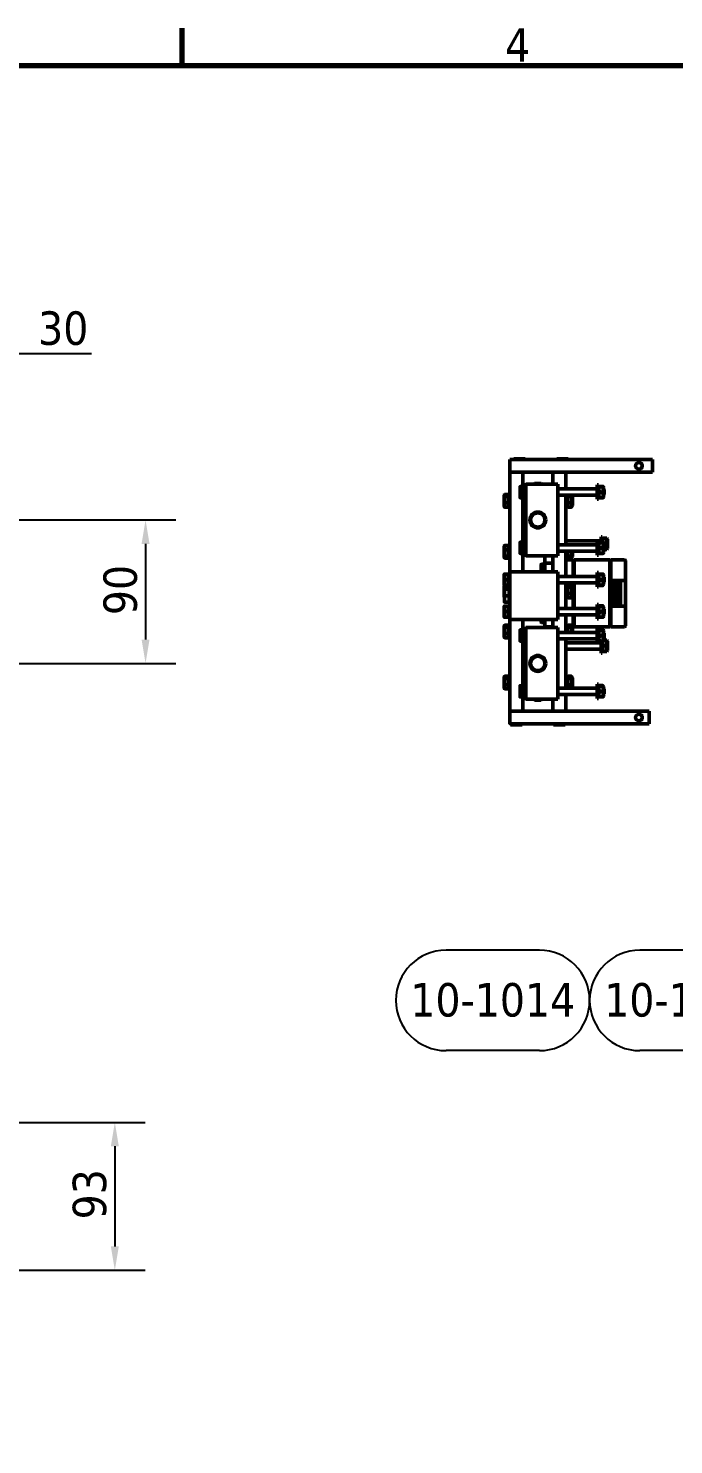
# Model space of a CAD drawing. Header units: millimetres. Extents: x -1492 to 2520, y -1551 to 1782.
# Drawn here: x 743 to 1149, y 857 to 1745 of the extents above; entities that cross this region are included whole.
import ezdxf

# ---------------------------------------------------------------- set-up
doc = ezdxf.new("R2010")
doc.units = ezdxf.units.MM
doc.header["$LTSCALE"] = 6
for name, color, linetype, lineweight in [('Border (ISO)', 7, 'Continuous', 70), ('Dimension (ISO)', 7, 'Continuous', 25), ('Symbol (ISO)', 7, 'Continuous', 25), ('Visible (ISO)', 7, 'Continuous', 50)]:
    doc.layers.add(name, color=color, linetype=linetype, lineweight=lineweight)
doc.styles.add('Note Text (ISO)', font='tahoma.ttf')
doc.dimstyles.new('Default (ISO)', dxfattribs={"dimscale": 6, "dimtxt": 3.5, "dimasz": 2.5, "dimexe": 3.175, "dimexo": 0, "dimgap": 0.762, "dimtad": 1, "dimrnd": 1e-08, "dimzin": 0, "dimtxsty": 'Note Text (ISO)', "dimcen": 0.09, "dimdle": 10, "dimclrd": 256, "dimclre": 256, "dimclrt": 256, "dimazin": 0, "dimtfac": 1.001486, "dimtmove": 0, "dimatfit": 3, "dimfxl": 1, "dimtolj": 1, "dimtzin": 0, "dimlwd": -1, "dimlwe": -1, "dimarcsym": 0})

# ---------------------------------------------------------------- blocks, each defined once
blk = doc.blocks.new('Borders Default Border')
at = {"layer": 'Border (ISO)'}
blk.add_line((140, 287), (140, 290.9), dxfattribs=at)
at = {"layer": 'Border (ISO)', "flags": 128}
blk.add_lwpolyline([(10, 10), (10, 287), (410, 287), (410, 10), (10, 10)], dxfattribs=at)
at = {"layer": 'Border (ISO)', "insert": (173.78, 287.4), "char_height": 3.5, "attachment_point": 7, "style": 'Note Text (ISO)'}
blk.add_mtext('4', dxfattribs=at)
blk = doc.blocks.new('*D12')
at = {"layer": 'Defpoints', "color": 0, "transparency": 16777216}
for p in [(710.33, 1436.86), (710.33, 1346.86), (816.93, 1346.86)]:
    blk.add_point(p, dxfattribs=at)
at = {"layer": 'Dimension (ISO)', "transparency": 16777216}
for p, q in [((710.33, 1436.86), (835.98, 1436.86)), ((816.93, 1421.86), (816.93, 1361.86)), ((710.33, 1346.86), (835.98, 1346.86))]:
    blk.add_line(p, q, dxfattribs=at)
for points in [[(814.43, 1421.86), (819.43, 1421.86), (816.93, 1436.86)], [(814.43, 1361.86), (819.43, 1361.86), (816.93, 1346.86)]]:
    blk.add_solid(points, dxfattribs=at)
at = {"layer": 'Dimension (ISO)', "transparency": 16777216, "insert": (790.49, 1377.15), "char_height": 21, "attachment_point": 1, "rotation": 90, "style": 'Note Text (ISO)'}
blk.add_mtext('\\A1;90', dxfattribs=at)
blk = doc.blocks.new('_DotSmall')
at = {"color": 0, "linetype": 'ByBlock', "const_width": 0.5}
blk.add_lwpolyline([(-0.0625, 0, 1), (0.0625, 0, 1)], format="xyb", close=True, dxfattribs=at)
blk = doc.blocks.new('*D15')
at = {"layer": 'Defpoints', "color": 0, "transparency": 16777216}
for p in [(695.83, 1541.34), (665.83, 1459.36), (695.83, 1459.36)]:
    blk.add_point(p, dxfattribs=at)
at = {"layer": 'Dimension (ISO)', "transparency": 16777216}
for p, q in [((665.83, 1459.36), (665.83, 1560.39)), ((695.83, 1459.36), (695.83, 1560.39)), ((665.83, 1541.34), (650.83, 1541.34)), ((665.83, 1541.34), (695.83, 1541.34)), ((710.83, 1541.34), (783.06, 1541.34))]:
    blk.add_line(p, q, dxfattribs=at)
blk.add_solid([(710.83, 1543.84), (710.83, 1538.84), (695.83, 1541.34)], dxfattribs=at)
at = {"layer": 'Dimension (ISO)', "transparency": 16777216, "xscale": 15, "yscale": 15, "zscale": 15}
blk.add_blockref('_DotSmall', (665.83, 1541.34), dxfattribs=at)
at = {"layer": 'Dimension (ISO)', "transparency": 16777216, "insert": (749.49, 1567.78), "char_height": 21, "attachment_point": 1, "style": 'Note Text (ISO)'}
blk.add_mtext('\\A1;30', dxfattribs=at)
blk = doc.blocks.new('*D16')
at = {"layer": 'Defpoints', "color": 0, "transparency": 16777216}
for p in [(507.96, 1058.81), (549.93, 966.02), (797.65, 966.02)]:
    blk.add_point(p, dxfattribs=at)
at = {"layer": 'Dimension (ISO)', "transparency": 16777216}
for p, q in [((507.96, 1058.81), (816.7, 1058.81)), ((797.65, 1043.81), (797.65, 981.02)), ((549.93, 966.02), (816.7, 966.02))]:
    blk.add_line(p, q, dxfattribs=at)
for points in [[(795.15, 1043.81), (800.15, 1043.81), (797.65, 1058.81)], [(795.15, 981.02), (800.15, 981.02), (797.65, 966.02)]]:
    blk.add_solid(points, dxfattribs=at)
at = {"layer": 'Dimension (ISO)', "transparency": 16777216, "insert": (771.2, 997.94), "char_height": 21, "attachment_point": 1, "rotation": 90, "style": 'Note Text (ISO)'}
blk.add_mtext('\\A1;93', dxfattribs=at)
blk = doc.blocks.new('Balloon7')
at = {"layer": 'Symbol (ISO)'}
for p, q in [((177.38, 194.48), (167.6, 194.48)), ((197.67, 194.48), (187.88, 194.48)), ((177.38, 183.98), (167.6, 183.98)), ((197.67, 183.98), (187.88, 183.98))]:
    blk.add_line(p, q, dxfattribs=at)
for centre, start, end in [((167.6, 189.23), 90, 270), ((177.38, 189.23), 270, 90), ((187.88, 189.23), 90, 270)]:
    blk.add_arc(centre, 5.25, start, end, dxfattribs=at)
at = {"layer": 'Symbol (ISO)', "char_height": 3.5, "attachment_point": 5, "style": 'Note Text (ISO)'}
for s, insert in [('10-1014', (172.49, 189.26)), ('10-1013', (192.78, 189.26))]:
    blk.add_mtext(s, dxfattribs=dict(at, insert=insert))

msp = doc.modelspace()

# ---------------------------------------------------------------- linework, layer by layer
at = {"layer": 'Visible (ISO)'}
for p, q in [((1045.74, 1474.86), (1045.74, 1466.86)), ((1135.24, 1474.86), (1045.74, 1474.86)), ((1053.74, 1466.86), (1045.74, 1466.86)), ((1045.74, 1404.37), (1045.74, 1466.86)), ((1135.24, 1466.86), (1045.74, 1466.86)), ((1048.09, 1475.31), (1055.39, 1475.31)), ((1048.09, 1475.31), (1048.09, 1474.86)), ((1053.74, 1457.86), (1053.74, 1466.86)), ((1055.39, 1475.31), (1055.39, 1474.86)), ((1080.74, 1466.86), (1072.74, 1466.86)), ((1072.74, 1459.36), (1072.74, 1466.86)), ((1075.09, 1475.31), (1082.39, 1475.31)), ((1075.09, 1475.31), (1075.09, 1474.86)), ((1080.74, 1456.36), (1080.74, 1466.86)), ((1082.39, 1475.31), (1082.39, 1474.86)), ((1135.24, 1474.86), (1135.24, 1466.86)), ((1052.14, 1457.86), (1052.14, 1456.11)), ((1054.54, 1457.86), (1052.45, 1457.86)), ((1054.54, 1457.86), (1054.54, 1454.36)), ((1054.94, 1458.86), (1054.94, 1449.86)), ((1054.94, 1458.86), (1055.74, 1458.86)), ((1055.74, 1459.36), (1055.74, 1414.36)), ((1075.74, 1459.36), (1055.74, 1459.36)), ((1061.23, 1459.85), (1060.74, 1459.36)), ((1061.23, 1459.85), (1065.25, 1459.85)), ((1065.25, 1459.85), (1065.74, 1459.36)), ((1075.74, 1414.36), (1075.74, 1459.36)), ((1100.51, 1458.86), (1100.51, 1449.86)), ((1100.51, 1458.86), (1101.31, 1458.86)), ((1101.31, 1458.86), (1101.31, 1449.86)), ((1101.31, 1457.31), (1101.63, 1457.87)), ((1103.88, 1457.94), (1101.94, 1457.94)), ((1103.88, 1457.79), (1101.94, 1457.79)), ((1104.51, 1457.31), (1104.19, 1457.87)), ((1042.14, 1452.36), (1042.25, 1452.55)), ((1042.14, 1452.36), (1042.14, 1452.19)), ((1042.14, 1452.19), (1042.14, 1449.57)), ((1042.14, 1449.57), (1042.14, 1446.25)), ((1044.54, 1452.82), (1042.45, 1452.82)), ((1044.54, 1451.55), (1042.45, 1451.55)), ((1044.54, 1452.82), (1044.54, 1451.55)), ((1044.54, 1451.8), (1044.94, 1451.8)), ((1044.54, 1451.55), (1044.54, 1447.59)), ((1044.94, 1453.36), (1044.94, 1444.36)), ((1044.94, 1453.36), (1045.74, 1453.36)), ((1052.14, 1456.11), (1052.14, 1452.61)), ((1052.14, 1452.61), (1052.14, 1450.86)), ((1054.54, 1454.36), (1052.45, 1454.36)), ((1054.54, 1450.86), (1052.45, 1450.86)), ((1053.74, 1422.86), (1053.74, 1450.86)), ((1054.54, 1457.31), (1054.94, 1457.31)), ((1054.54, 1454.36), (1054.54, 1450.86)), ((1054.54, 1451.41), (1054.94, 1451.41)), ((1054.54, 1450.86), (1054.94, 1450.86)), ((1054.94, 1449.86), (1055.74, 1449.86)), ((1075.74, 1456.36), (1100.51, 1456.36)), ((1075.74, 1452.36), (1100.51, 1452.36)), ((1080.74, 1421.36), (1080.74, 1452.36)), ((1080.74, 1450.86), (1080.94, 1450.86)), ((1080.94, 1452.36), (1080.94, 1444.36)), ((1081.74, 1452.36), (1081.74, 1444.36)), ((1081.74, 1451.81), (1082.06, 1452.36)), ((1082.37, 1451.55), (1084.31, 1451.55)), ((1084.94, 1451.81), (1084.62, 1452.36)), ((1084.94, 1445.91), (1084.94, 1451.81)), ((1100.51, 1449.86), (1101.31, 1449.86)), ((1101.31, 1451.41), (1101.63, 1450.86)), ((1103.88, 1454.21), (1101.94, 1454.21)), ((1103.88, 1450.79), (1101.94, 1450.79)), ((1104.51, 1451.41), (1104.19, 1450.86)), ((1104.51, 1451.41), (1104.51, 1457.31)), ((1104.94, 1455.93), (1104.51, 1456.36)), ((1104.94, 1452.79), (1104.51, 1452.36)), ((1104.94, 1455.93), (1104.94, 1452.79)), ((1042.14, 1446.25), (1042.14, 1445.36)), ((1042.14, 1445.36), (1042.25, 1445.18)), ((1044.54, 1447.59), (1042.45, 1447.59)), ((1044.54, 1444.91), (1042.45, 1444.91)), ((1044.54, 1447.59), (1044.54, 1444.91)), ((1044.54, 1445.92), (1044.94, 1445.92)), ((1044.94, 1444.36), (1045.74, 1444.36)), ((1053.74, 1446.86), (1055.74, 1446.86)), ((1080.74, 1446.86), (1080.94, 1446.86)), ((1080.94, 1444.36), (1081.74, 1444.36)), ((1081.74, 1445.91), (1082.17, 1445.18)), ((1082.37, 1447.59), (1084.31, 1447.59)), ((1082.37, 1444.91), (1084.31, 1444.91)), ((1084.94, 1445.91), (1084.52, 1445.18)), ((1052.14, 1422.86), (1052.14, 1421.11)), ((1054.54, 1422.86), (1052.45, 1422.86)), ((1054.54, 1422.86), (1054.54, 1419.36)), ((1054.54, 1422.31), (1054.94, 1422.31)), ((1054.94, 1423.86), (1054.94, 1414.86)), ((1054.94, 1423.86), (1055.74, 1423.86)), ((1080.74, 1423.87), (1102.94, 1423.87)), ((1100.51, 1423.86), (1100.51, 1414.86)), ((1100.51, 1423.86), (1101.31, 1423.86)), ((1101.31, 1423.86), (1101.31, 1414.86)), ((1101.31, 1422.31), (1101.63, 1422.87)), ((1103.88, 1422.94), (1101.94, 1422.94)), ((1103.88, 1422.79), (1101.94, 1422.79)), ((1102.94, 1426.37), (1102.94, 1422.94)), ((1102.94, 1426.37), (1103.74, 1426.37)), ((1103.74, 1426.37), (1103.74, 1422.94)), ((1103.74, 1424.82), (1104.06, 1425.37)), ((1104.06, 1425.37), (1104.37, 1425.37)), ((1104.51, 1422.31), (1104.19, 1422.87)), ((1104.37, 1425.37), (1106.31, 1425.37)), ((1104.51, 1416.41), (1104.51, 1422.31)), ((1106.31, 1425.37), (1106.62, 1425.37)), ((1106.94, 1424.82), (1106.62, 1425.37)), ((1106.94, 1418.92), (1106.94, 1424.82)), ((1042.14, 1420.36), (1042.26, 1420.57)), ((1042.14, 1420.36), (1042.14, 1419.51)), ((1042.14, 1419.51), (1042.14, 1416.21)), ((1042.14, 1416.21), (1042.14, 1413.56)), ((1042.14, 1413.56), (1042.14, 1413.36)), ((1042.14, 1413.36), (1042.26, 1413.16)), ((1044.54, 1420.83), (1042.45, 1420.83)), ((1044.54, 1418.2), (1042.45, 1418.2)), ((1044.54, 1414.23), (1042.45, 1414.23)), ((1044.54, 1420.83), (1044.54, 1418.2)), ((1044.54, 1419.8), (1044.94, 1419.8)), ((1044.54, 1418.2), (1044.54, 1414.23)), ((1044.54, 1414.23), (1044.54, 1412.89)), ((1044.54, 1413.92), (1044.94, 1413.92)), ((1044.94, 1421.36), (1044.94, 1412.36)), ((1044.94, 1421.36), (1045.74, 1421.36)), ((1052.14, 1421.11), (1052.14, 1417.61)), ((1052.14, 1417.61), (1052.14, 1415.86)), ((1054.54, 1419.36), (1052.45, 1419.36)), ((1054.54, 1415.86), (1052.45, 1415.86)), ((1053.74, 1404.37), (1053.74, 1415.86)), ((1053.74, 1414.86), (1054.94, 1414.86)), ((1054.54, 1419.36), (1054.54, 1415.86)), ((1054.54, 1416.41), (1054.94, 1416.41)), ((1054.94, 1414.86), (1055.74, 1414.86)), ((1055.74, 1414.36), (1075.74, 1414.36)), ((1067.74, 1409.87), (1067.74, 1414.36)), ((1072.74, 1404.37), (1072.74, 1414.36)), ((1075.74, 1421.36), (1100.51, 1421.36)), ((1075.74, 1417.36), (1100.51, 1417.36)), ((1080.74, 1401.37), (1080.74, 1417.36)), ((1080.74, 1414.86), (1080.94, 1414.86)), ((1080.94, 1417.36), (1080.94, 1412.36)), ((1081.74, 1417.36), (1081.74, 1412.36)), ((1081.74, 1413.91), (1082.18, 1413.16)), ((1082.37, 1414.23), (1084.31, 1414.23)), ((1084.94, 1413.91), (1084.5, 1413.16)), ((1084.94, 1413.91), (1084.94, 1417.36)), ((1100.51, 1414.86), (1101.31, 1414.86)), ((1101.31, 1416.41), (1101.63, 1415.86)), ((1103.88, 1419.21), (1101.94, 1419.21)), ((1103.88, 1415.79), (1101.94, 1415.79)), ((1104.51, 1416.41), (1104.19, 1415.86)), ((1104.51, 1421.87), (1106.31, 1421.87)), ((1104.94, 1420.93), (1104.51, 1421.36)), ((1104.94, 1417.79), (1104.51, 1417.36)), ((1104.94, 1420.93), (1104.94, 1417.79)), ((1104.94, 1418.37), (1106.31, 1418.37)), ((1106.62, 1418.37), (1106.31, 1418.37)), ((1106.94, 1418.92), (1106.62, 1418.37)), ((1044.54, 1412.89), (1042.45, 1412.89)), ((1044.94, 1412.36), (1045.74, 1412.36)), ((1045.74, 1404.37), (1045.74, 1374.37)), ((1075.74, 1404.37), (1045.74, 1404.37)), ((1065.24, 1404.37), (1065.24, 1408.82)), ((1065.54, 1409.12), (1067.24, 1409.12)), ((1067.24, 1404.37), (1067.24, 1409.87)), ((1067.74, 1409.87), (1067.24, 1409.87)), ((1067.74, 1409.87), (1072.74, 1409.87)), ((1067.74, 1409.87), (1067.74, 1404.37)), ((1075.74, 1374.37), (1075.74, 1404.37)), ((1080.74, 1411.87), (1085.49, 1411.87)), ((1080.94, 1412.36), (1081.74, 1412.36)), ((1082.37, 1412.89), (1084.31, 1412.89)), ((1085.74, 1411.62), (1085.49, 1411.87)), ((1085.49, 1411.28), (1085.49, 1411.87)), ((1085.49, 1411.28), (1085.49, 1408.66)), ((1085.49, 1407.24), (1085.49, 1408.66)), ((1085.49, 1407.24), (1085.49, 1401.37)), ((1085.99, 1411.87), (1085.74, 1411.62)), ((1085.74, 1411.62), (1085.74, 1411.11)), ((1085.74, 1408.48), (1085.74, 1411.11)), ((1085.74, 1408.48), (1085.74, 1407.24)), ((1085.74, 1401.37), (1085.74, 1407.24)), ((1085.99, 1411.87), (1085.99, 1411.02)), ((1108.49, 1411.87), (1085.99, 1411.87)), ((1085.99, 1411.02), (1085.99, 1406.66)), ((1085.99, 1406.66), (1085.99, 1404.19)), ((1108.74, 1411.62), (1108.49, 1411.87)), ((1108.49, 1411.02), (1108.49, 1411.87)), ((1108.49, 1406.66), (1108.49, 1411.02)), ((1108.49, 1404.19), (1108.49, 1406.66)), ((1108.74, 1411.62), (1108.99, 1411.87)), ((1108.74, 1411.11), (1108.74, 1411.62)), ((1108.74, 1411.11), (1108.74, 1408.48)), ((1108.74, 1407.24), (1108.74, 1408.48)), ((1108.74, 1407.24), (1108.74, 1398.87)), ((1108.99, 1411.87), (1108.99, 1411.28)), ((1108.99, 1411.87), (1117.74, 1411.87)), ((1108.99, 1408.66), (1108.99, 1411.28)), ((1108.99, 1408.66), (1108.99, 1407.24)), ((1108.99, 1398.87), (1108.99, 1407.24)), ((1118.24, 1410.93), (1118.24, 1411.37)), ((1118.24, 1410.93), (1118.24, 1408.3)), ((1118.24, 1407.24), (1118.24, 1408.3)), ((1118.24, 1407.24), (1118.24, 1398.37)), ((1042.14, 1402.87), (1042.14, 1401.12)), ((1042.14, 1401.12), (1042.14, 1397.62)), ((1042.14, 1397.62), (1042.14, 1395.87)), ((1042.14, 1395.36), (1042.22, 1395.49)), ((1044.54, 1402.87), (1042.45, 1402.87)), ((1044.54, 1399.37), (1042.45, 1399.37)), ((1044.54, 1395.87), (1042.45, 1395.87)), ((1044.54, 1395.77), (1042.45, 1395.77)), ((1044.54, 1402.87), (1044.54, 1399.37)), ((1044.54, 1402.32), (1044.94, 1402.32)), ((1044.54, 1399.37), (1044.54, 1395.87)), ((1044.54, 1396.42), (1044.94, 1396.42)), ((1044.54, 1395.77), (1044.54, 1394.71)), ((1044.94, 1403.87), (1044.94, 1394.87)), ((1044.94, 1403.87), (1045.74, 1403.87)), ((1075.74, 1401.37), (1100.51, 1401.37)), ((1075.74, 1397.37), (1100.51, 1397.37)), ((1080.74, 1381.37), (1080.74, 1397.37)), ((1080.94, 1396.36), (1080.94, 1387.36)), ((1080.94, 1396.36), (1081.74, 1396.36)), ((1081.74, 1396.36), (1081.74, 1387.36)), ((1081.74, 1394.81), (1082.13, 1395.49)), ((1082.37, 1395.77), (1084.31, 1395.77)), ((1084.94, 1394.81), (1084.55, 1395.49)), ((1085.49, 1397.37), (1085.49, 1381.37)), ((1085.74, 1404.19), (1085.74, 1401.37)), ((1085.74, 1397.37), (1085.74, 1381.37)), ((1085.74, 1381.37), (1085.74, 1397.37)), ((1085.99, 1401.37), (1085.99, 1404.19)), ((1085.99, 1381.37), (1085.99, 1397.37)), ((1100.51, 1403.87), (1100.51, 1394.87)), ((1100.51, 1403.87), (1101.31, 1403.87)), ((1101.31, 1403.87), (1101.31, 1394.87)), ((1101.31, 1402.32), (1101.63, 1402.87)), ((1101.31, 1396.42), (1101.63, 1395.87)), ((1103.88, 1402.94), (1101.94, 1402.94)), ((1103.88, 1402.79), (1101.94, 1402.79)), ((1103.88, 1399.22), (1101.94, 1399.22)), ((1103.88, 1395.8), (1101.94, 1395.8)), ((1104.51, 1402.32), (1104.19, 1402.87)), ((1104.51, 1396.42), (1104.19, 1395.87)), ((1104.51, 1396.42), (1104.51, 1402.32)), ((1104.94, 1400.94), (1104.51, 1401.37)), ((1104.94, 1397.8), (1104.51, 1397.37)), ((1104.94, 1400.94), (1104.94, 1397.8)), ((1108.49, 1404.19), (1108.49, 1377.54)), ((1108.74, 1398.37), (1108.74, 1404.19)), ((1108.74, 1398.87), (1108.99, 1398.87)), ((1108.74, 1398.37), (1108.74, 1394.87)), ((1109.24, 1398.87), (1108.99, 1398.87)), ((1114.74, 1398.87), (1109.24, 1398.87)), ((1109.74, 1394.87), (1109.74, 1397.87)), ((1109.74, 1397.87), (1113.24, 1397.87)), ((1110.49, 1395.72), (1110.49, 1396.02)), ((1110.59, 1396.12), (1110.89, 1396.12)), ((1110.89, 1395.62), (1110.59, 1395.62)), ((1110.99, 1396.02), (1110.99, 1395.72)), ((1111.74, 1397.87), (1111.74, 1383.87)), ((1113.24, 1397.87), (1113.24, 1383.87)), ((1115.24, 1398.87), (1114.74, 1398.87)), ((1115.24, 1398.87), (1115.24, 1398.37)), ((1115.24, 1398.87), (1117.74, 1398.87)), ((1115.24, 1398.37), (1115.24, 1383.37)), ((1115.24, 1383.37), (1115.24, 1398.37)), ((1118.24, 1398.37), (1118.24, 1383.37)), ((1042.14, 1395.36), (1042.14, 1395.24)), ((1042.14, 1395.24), (1042.14, 1392.75)), ((1042.14, 1392.75), (1042.14, 1389.38)), ((1042.14, 1389.38), (1042.14, 1388.36)), ((1042.14, 1388.36), (1042.22, 1388.24)), ((1042.24, 1393.37), (1042.24, 1391.37)), ((1042.24, 1391.37), (1042.24, 1387.37)), ((1042.24, 1387.37), (1042.24, 1385.37)), ((1044.54, 1394.71), (1042.45, 1394.71)), ((1045.24, 1393.37), (1042.6, 1393.37)), ((1045.24, 1389.37), (1042.6, 1389.37)), ((1044.54, 1394.8), (1044.94, 1394.8)), ((1044.54, 1394.71), (1044.54, 1393.37)), ((1044.94, 1394.87), (1045.74, 1394.87)), ((1044.94, 1394.87), (1044.94, 1393.37)), ((1045.24, 1393.37), (1045.24, 1389.37)), ((1045.24, 1392.72), (1045.74, 1392.72)), ((1045.24, 1389.37), (1045.24, 1385.37)), ((1080.74, 1393.86), (1080.94, 1393.86)), ((1080.74, 1389.86), (1080.94, 1389.86)), ((1080.94, 1387.36), (1081.74, 1387.36)), ((1081.74, 1388.91), (1082.13, 1388.24)), ((1082.37, 1394.71), (1084.31, 1394.71)), ((1082.37, 1390.8), (1084.31, 1390.8)), ((1082.37, 1387.96), (1084.31, 1387.96)), ((1084.94, 1388.91), (1084.55, 1388.24)), ((1084.94, 1388.91), (1084.94, 1394.81)), ((1100.51, 1394.87), (1101.31, 1394.87)), ((1108.74, 1386.87), (1108.74, 1394.87)), ((1109.74, 1394.87), (1108.74, 1394.87)), ((1108.74, 1386.87), (1108.74, 1383.37)), ((1109.74, 1386.87), (1108.74, 1386.87)), ((1109.74, 1383.87), (1109.74, 1386.87)), ((1110.49, 1393.72), (1110.49, 1394.02)), ((1110.49, 1391.72), (1110.49, 1392.02)), ((1110.49, 1389.72), (1110.49, 1390.02)), ((1110.49, 1387.72), (1110.49, 1388.02)), ((1110.59, 1394.12), (1110.89, 1394.12)), ((1110.89, 1393.62), (1110.59, 1393.62)), ((1110.59, 1392.12), (1110.89, 1392.12)), ((1110.89, 1391.62), (1110.59, 1391.62)), ((1110.59, 1390.12), (1110.89, 1390.12)), ((1110.89, 1389.62), (1110.59, 1389.62)), ((1110.59, 1388.12), (1110.89, 1388.12)), ((1110.89, 1387.62), (1110.59, 1387.62)), ((1110.99, 1394.02), (1110.99, 1393.72)), ((1110.99, 1392.02), (1110.99, 1391.72)), ((1110.99, 1390.02), (1110.99, 1389.72)), ((1110.99, 1388.02), (1110.99, 1387.72)), ((1042.14, 1382.87), (1042.14, 1381.12)), ((1042.14, 1381.12), (1042.14, 1377.62)), ((1044.54, 1382.87), (1042.45, 1382.87)), ((1044.54, 1379.37), (1042.45, 1379.37)), ((1045.24, 1385.37), (1042.6, 1385.37)), ((1044.54, 1382.87), (1044.54, 1379.37)), ((1044.54, 1382.32), (1044.94, 1382.32)), ((1044.54, 1379.37), (1044.54, 1375.87)), ((1044.94, 1383.87), (1044.94, 1374.87)), ((1044.94, 1383.87), (1045.74, 1383.87)), ((1045.24, 1386.02), (1045.74, 1386.02)), ((1075.74, 1381.37), (1100.51, 1381.37)), ((1100.51, 1383.87), (1100.51, 1374.87)), ((1100.51, 1383.87), (1101.31, 1383.87)), ((1101.31, 1383.87), (1101.31, 1374.87)), ((1101.31, 1382.32), (1101.63, 1382.87)), ((1103.88, 1382.94), (1101.94, 1382.94)), ((1103.88, 1382.79), (1101.94, 1382.79)), ((1103.88, 1379.22), (1101.94, 1379.22)), ((1104.51, 1382.32), (1104.19, 1382.87)), ((1104.51, 1376.42), (1104.51, 1382.32)), ((1104.94, 1380.94), (1104.51, 1381.37)), ((1104.94, 1377.8), (1104.51, 1377.37)), ((1104.94, 1380.94), (1104.94, 1377.8)), ((1108.74, 1377.54), (1108.74, 1383.37)), ((1108.99, 1382.87), (1108.74, 1382.87)), ((1108.74, 1382.87), (1108.74, 1374.5)), ((1108.99, 1374.5), (1108.99, 1382.87)), ((1108.99, 1382.87), (1109.24, 1382.87)), ((1109.24, 1382.87), (1114.74, 1382.87)), ((1113.24, 1383.87), (1109.74, 1383.87)), ((1110.49, 1385.72), (1110.49, 1386.02)), ((1110.59, 1386.12), (1110.89, 1386.12)), ((1110.89, 1385.62), (1110.59, 1385.62)), ((1110.99, 1386.02), (1110.99, 1385.72)), ((1114.74, 1382.87), (1115.24, 1382.87)), ((1115.24, 1383.37), (1115.24, 1382.87)), ((1117.74, 1382.87), (1115.24, 1382.87)), ((1118.24, 1383.37), (1118.24, 1374.5)), ((1042.14, 1377.62), (1042.14, 1375.87)), ((1042.14, 1370.36), (1042.26, 1370.56)), ((1042.14, 1370.36), (1042.14, 1370.18)), ((1042.14, 1370.18), (1042.14, 1367.54)), ((1044.54, 1375.87), (1042.45, 1375.87)), ((1044.54, 1370.83), (1042.45, 1370.83)), ((1044.54, 1369.53), (1042.45, 1369.53)), ((1044.54, 1376.42), (1044.94, 1376.42)), ((1044.54, 1370.83), (1044.54, 1369.53)), ((1044.54, 1369.8), (1044.94, 1369.8)), ((1044.54, 1369.53), (1044.54, 1365.56)), ((1044.94, 1374.87), (1045.74, 1374.87)), ((1044.94, 1371.36), (1044.94, 1362.36)), ((1044.94, 1371.36), (1045.74, 1371.36)), ((1045.74, 1374.37), (1075.74, 1374.37)), ((1045.74, 1316.86), (1045.74, 1374.37)), ((1053.74, 1367.86), (1053.74, 1374.37)), ((1053.74, 1368.86), (1054.94, 1368.86)), ((1054.94, 1368.86), (1054.94, 1359.86)), ((1054.94, 1368.86), (1055.74, 1368.86)), ((1055.74, 1369.36), (1055.74, 1324.36)), ((1075.74, 1369.36), (1055.74, 1369.36)), ((1065.24, 1372.92), (1065.24, 1374.37)), ((1065.54, 1372.62), (1067.24, 1372.62)), ((1067.24, 1371.87), (1067.24, 1374.37)), ((1067.74, 1371.87), (1067.24, 1371.87)), ((1067.74, 1374.37), (1067.74, 1369.87)), ((1067.74, 1369.36), (1067.74, 1369.87)), ((1067.74, 1369.87), (1072.74, 1369.87)), ((1072.74, 1369.36), (1072.74, 1374.37)), ((1075.74, 1377.37), (1100.51, 1377.37)), ((1075.74, 1324.36), (1075.74, 1369.36)), ((1080.74, 1366.36), (1080.74, 1377.37)), ((1080.94, 1369.87), (1080.74, 1369.87)), ((1080.74, 1368.86), (1080.94, 1368.86)), ((1080.94, 1371.36), (1080.94, 1366.36)), ((1080.94, 1371.36), (1081.74, 1371.36)), ((1081.74, 1371.36), (1081.74, 1366.36)), ((1081.74, 1369.81), (1082.17, 1370.56)), ((1081.77, 1369.87), (1081.74, 1369.87)), ((1082.37, 1370.83), (1084.31, 1370.83)), ((1082.37, 1369.53), (1084.31, 1369.53)), ((1084.94, 1369.81), (1084.51, 1370.56)), ((1085.49, 1369.87), (1084.91, 1369.87)), ((1084.94, 1366.36), (1084.94, 1369.81)), ((1085.49, 1377.37), (1085.49, 1374.5)), ((1085.49, 1373.08), (1085.49, 1374.5)), ((1085.49, 1373.08), (1085.49, 1370.46)), ((1085.49, 1369.87), (1085.49, 1370.46)), ((1085.74, 1370.12), (1085.49, 1369.87)), ((1085.74, 1374.5), (1085.74, 1377.37)), ((1085.74, 1374.5), (1085.74, 1373.26)), ((1085.74, 1370.63), (1085.74, 1373.26)), ((1085.74, 1370.63), (1085.74, 1370.12)), ((1085.99, 1369.87), (1085.74, 1370.12)), ((1085.99, 1377.37), (1085.99, 1375.08)), ((1085.99, 1375.08), (1085.99, 1370.72)), ((1085.99, 1370.72), (1085.99, 1369.87)), ((1108.49, 1369.87), (1085.99, 1369.87)), ((1100.51, 1374.87), (1101.31, 1374.87)), ((1100.51, 1368.86), (1100.51, 1359.86)), ((1100.51, 1368.86), (1101.31, 1368.86)), ((1101.31, 1376.42), (1101.63, 1375.87)), ((1101.31, 1368.86), (1101.31, 1359.86)), ((1103.88, 1375.8), (1101.94, 1375.8)), ((1104.51, 1376.42), (1104.19, 1375.87)), ((1108.49, 1375.08), (1108.49, 1377.54)), ((1108.49, 1370.72), (1108.49, 1375.08)), ((1108.49, 1369.87), (1108.49, 1370.72)), ((1108.74, 1370.12), (1108.49, 1369.87)), ((1108.74, 1373.26), (1108.74, 1374.5)), ((1108.74, 1373.26), (1108.74, 1370.63)), ((1108.74, 1370.12), (1108.74, 1370.63)), ((1108.74, 1370.12), (1108.99, 1369.87)), ((1108.99, 1374.5), (1108.99, 1373.08)), ((1108.99, 1370.46), (1108.99, 1373.08)), ((1108.99, 1370.46), (1108.99, 1369.87)), ((1117.74, 1369.87), (1108.99, 1369.87)), ((1118.24, 1373.44), (1118.24, 1374.5)), ((1118.24, 1373.44), (1118.24, 1370.81)), ((1118.24, 1370.37), (1118.24, 1370.81)), ((1042.14, 1367.54), (1042.14, 1364.23)), ((1042.14, 1364.23), (1042.14, 1363.36)), ((1042.14, 1363.36), (1042.26, 1363.17)), ((1044.54, 1365.56), (1042.45, 1365.56)), ((1044.54, 1362.9), (1042.45, 1362.9)), ((1044.54, 1365.56), (1044.54, 1362.9)), ((1044.54, 1363.92), (1044.94, 1363.92)), ((1044.94, 1362.36), (1045.74, 1362.36)), ((1052.14, 1367.86), (1052.14, 1366.11)), ((1052.14, 1366.11), (1052.14, 1362.61)), ((1052.14, 1362.61), (1052.14, 1360.86)), ((1054.54, 1367.86), (1052.45, 1367.86)), ((1054.54, 1364.36), (1052.45, 1364.36)), ((1054.54, 1360.86), (1052.45, 1360.86)), ((1053.74, 1332.86), (1053.74, 1360.86)), ((1054.54, 1367.86), (1054.54, 1364.36)), ((1054.54, 1367.31), (1054.94, 1367.31)), ((1054.54, 1364.36), (1054.54, 1360.86)), ((1054.54, 1361.41), (1054.94, 1361.41)), ((1075.74, 1366.36), (1100.51, 1366.36)), ((1075.74, 1362.36), (1100.51, 1362.36)), ((1080.74, 1331.36), (1080.74, 1362.36)), ((1101.31, 1367.31), (1101.63, 1367.87)), ((1101.31, 1361.41), (1101.63, 1360.86)), ((1103.88, 1367.94), (1101.94, 1367.94)), ((1103.88, 1367.79), (1101.94, 1367.79)), ((1103.88, 1364.21), (1101.94, 1364.21)), ((1103.88, 1360.79), (1101.94, 1360.79)), ((1102.94, 1360.79), (1102.94, 1353.37)), ((1103.74, 1360.79), (1103.74, 1353.37)), ((1104.51, 1367.31), (1104.19, 1367.87)), ((1104.51, 1361.41), (1104.19, 1360.86)), ((1104.49, 1361.37), (1106.31, 1361.37)), ((1104.51, 1361.41), (1104.51, 1367.31)), ((1104.94, 1365.93), (1104.51, 1366.36)), ((1104.94, 1362.79), (1104.51, 1362.36)), ((1104.94, 1365.93), (1104.94, 1362.79)), ((1106.31, 1361.37), (1106.62, 1361.37)), ((1106.94, 1360.82), (1106.62, 1361.37)), ((1106.94, 1354.92), (1106.94, 1360.82)), ((1054.94, 1359.86), (1055.74, 1359.86)), ((1080.74, 1359.87), (1100.51, 1359.87)), ((1080.74, 1355.87), (1102.94, 1355.87)), ((1100.51, 1359.86), (1101.31, 1359.86)), ((1101.31, 1359.87), (1102.94, 1359.87)), ((1102.94, 1353.37), (1103.74, 1353.37)), ((1103.74, 1354.92), (1104.06, 1354.37)), ((1104.37, 1354.37), (1104.06, 1354.37)), ((1104.37, 1357.87), (1106.31, 1357.87)), ((1104.37, 1354.37), (1106.31, 1354.37)), ((1106.62, 1354.37), (1106.31, 1354.37)), ((1106.94, 1354.92), (1106.62, 1354.37)), ((1042.14, 1338.36), (1042.27, 1338.58)), ((1042.14, 1338.36), (1042.14, 1338.16)), ((1042.14, 1338.16), (1042.14, 1335.5)), ((1042.14, 1335.5), (1042.14, 1332.2)), ((1044.54, 1338.84), (1042.45, 1338.84)), ((1044.54, 1337.48), (1042.45, 1337.48)), ((1044.54, 1333.51), (1042.45, 1333.51)), ((1044.54, 1338.84), (1044.54, 1337.48)), ((1044.54, 1337.8), (1044.94, 1337.8)), ((1044.54, 1337.48), (1044.54, 1333.51)), ((1044.54, 1333.51), (1044.54, 1330.89)), ((1044.94, 1339.36), (1044.94, 1330.36)), ((1044.94, 1339.36), (1045.74, 1339.36)), ((1053.74, 1336.86), (1055.74, 1336.86)), ((1054.94, 1333.86), (1054.94, 1324.86)), ((1054.94, 1333.86), (1055.74, 1333.86)), ((1080.74, 1336.86), (1080.94, 1336.86)), ((1080.94, 1339.36), (1080.94, 1331.36)), ((1080.94, 1339.36), (1081.74, 1339.36)), ((1081.74, 1339.36), (1081.74, 1331.36)), ((1081.74, 1337.81), (1082.18, 1338.58)), ((1082.37, 1338.84), (1084.31, 1338.84)), ((1082.37, 1337.48), (1084.31, 1337.48)), ((1082.37, 1333.51), (1084.31, 1333.51)), ((1084.94, 1337.81), (1084.5, 1338.58)), ((1084.94, 1331.91), (1084.94, 1337.81)), ((1100.51, 1333.86), (1100.51, 1324.86)), ((1100.51, 1333.86), (1101.31, 1333.86)), ((1101.31, 1333.86), (1101.31, 1324.86)), ((1042.14, 1332.2), (1042.14, 1331.36)), ((1042.14, 1331.36), (1042.27, 1331.15)), ((1044.54, 1330.89), (1042.45, 1330.89)), ((1044.54, 1331.92), (1044.94, 1331.92)), ((1044.94, 1330.36), (1045.74, 1330.36)), ((1052.14, 1332.86), (1052.14, 1331.11)), ((1052.14, 1331.11), (1052.14, 1327.61)), ((1052.14, 1327.61), (1052.14, 1325.86)), ((1054.54, 1332.86), (1052.45, 1332.86)), ((1054.54, 1329.36), (1052.45, 1329.36)), ((1054.54, 1325.86), (1052.45, 1325.86)), ((1053.74, 1316.86), (1053.74, 1325.86)), ((1054.54, 1332.86), (1054.54, 1329.36)), ((1054.54, 1332.86), (1054.94, 1332.86)), ((1054.54, 1332.31), (1054.94, 1332.31)), ((1054.54, 1329.36), (1054.54, 1325.86)), ((1054.54, 1326.41), (1054.94, 1326.41)), ((1054.94, 1324.86), (1055.74, 1324.86)), ((1055.74, 1324.36), (1075.74, 1324.36)), ((1061.23, 1323.87), (1060.74, 1324.36)), ((1065.25, 1323.87), (1065.74, 1324.36)), ((1072.74, 1316.86), (1072.74, 1324.36)), ((1075.74, 1331.36), (1100.51, 1331.36)), ((1075.74, 1327.36), (1100.51, 1327.36)), ((1080.74, 1332.86), (1080.94, 1332.86)), ((1080.74, 1316.86), (1080.74, 1327.36)), ((1081.74, 1331.91), (1082.06, 1331.36)), ((1084.94, 1331.91), (1084.62, 1331.36)), ((1100.51, 1324.86), (1101.31, 1324.86)), ((1101.31, 1332.31), (1101.63, 1332.87)), ((1101.31, 1326.41), (1101.63, 1325.86)), ((1103.88, 1332.94), (1101.94, 1332.94)), ((1103.88, 1332.79), (1101.94, 1332.79)), ((1103.88, 1329.21), (1101.94, 1329.21)), ((1103.88, 1325.79), (1101.94, 1325.79)), ((1104.51, 1332.31), (1104.19, 1332.87)), ((1104.51, 1326.41), (1104.19, 1325.86)), ((1104.51, 1326.41), (1104.51, 1332.31)), ((1104.94, 1330.93), (1104.51, 1331.36)), ((1104.94, 1327.79), (1104.51, 1327.36)), ((1104.94, 1330.93), (1104.94, 1327.79)), ((1133.24, 1316.86), (1045.74, 1316.86)), ((1045.74, 1316.86), (1045.74, 1308.86)), ((1053.74, 1316.86), (1045.74, 1316.86)), ((1065.25, 1323.87), (1061.23, 1323.87)), ((1080.74, 1316.86), (1072.74, 1316.86)), ((1133.24, 1316.86), (1133.24, 1308.86)), ((1133.24, 1308.86), (1045.74, 1308.86)), ((1046.09, 1308.41), (1046.09, 1308.86)), ((1053.39, 1308.41), (1046.09, 1308.41)), ((1053.39, 1308.41), (1053.39, 1308.86)), ((1073.09, 1308.41), (1073.09, 1308.86)), ((1080.39, 1308.41), (1073.09, 1308.41)), ((1080.39, 1308.41), (1080.39, 1308.86))]:
    msp.add_line(p, q, dxfattribs=at)
for centre, radius in [((1126.74, 1470.86), 2.07), ((1063.24, 1436.86), 5), ((1063.24, 1436.86), 4.5), ((1063.24, 1346.86), 5), ((1063.24, 1346.86), 4.5), ((1126.74, 1312.86), 2.07)]:
    msp.add_circle(centre, radius, dxfattribs=at)
for centre, radius, start, end in [((1063.24, 1436.86), 9.5, 142.13635, 217.86365), ((1063.24, 1436.86), 9, 146.44269, 213.55731), ((1065.54, 1408.82), 0.3, 90, 180), ((1117.74, 1411.37), 0.5, 0, 90), ((1109.24, 1398.37), 0.5, 90, 180), ((1110.59, 1396.02), 0.1, 90, 180), ((1110.59, 1395.72), 0.1, 180, 270), ((1110.89, 1396.02), 0.1, 0, 90), ((1110.89, 1395.72), 0.1, 270, 0), ((1114.74, 1398.37), 0.5, 0, 90), ((1117.74, 1398.37), 0.5, 0, 90), ((1110.59, 1394.02), 0.1, 90, 180), ((1110.59, 1393.72), 0.1, 180, 270), ((1110.59, 1392.02), 0.1, 90, 180), ((1110.59, 1391.72), 0.1, 180, 270), ((1110.59, 1390.02), 0.1, 90, 180), ((1110.59, 1389.72), 0.1, 180, 270), ((1110.59, 1388.02), 0.1, 90, 180), ((1110.59, 1387.72), 0.1, 180, 270), ((1110.89, 1394.02), 0.1, 0, 90), ((1110.89, 1393.72), 0.1, 270, 0), ((1110.89, 1392.02), 0.1, 0, 90), ((1110.89, 1391.72), 0.1, 270, 0), ((1110.89, 1390.02), 0.1, 0, 90), ((1110.89, 1389.72), 0.1, 270, 0), ((1110.89, 1388.02), 0.1, 0, 90), ((1110.89, 1387.72), 0.1, 270, 0), ((1109.24, 1383.37), 0.5, 180, 270), ((1110.59, 1386.02), 0.1, 90, 180), ((1110.59, 1385.72), 0.1, 180, 270), ((1110.89, 1386.02), 0.1, 0, 90), ((1110.89, 1385.72), 0.1, 270, 0), ((1114.74, 1383.37), 0.5, 270, 0), ((1117.74, 1383.37), 0.5, 270, 0), ((1065.54, 1372.92), 0.3, 180, 270), ((1117.74, 1370.37), 0.5, 270, 0), ((1063.24, 1346.86), 9.5, 142.13635, 217.86365), ((1063.24, 1346.86), 9, 146.44269, 213.55731)]:
    msp.add_arc(centre, radius, start, end, dxfattribs=at)
for points, weights in [([(1052.14, 1457.86), (1052.14, 1457.86), (1052.45, 1457.86)], [1, 1.0379548493, 1]), ([(1052.45, 1457.86), (1052.14, 1456.93), (1052.14, 1456.11)], [1, 1.0379548493, 1]), ([(1101.94, 1457.94), (1101.36, 1457.86), (1101.94, 1457.79)], [1, 1.15470053838, 1]), ([(1101.94, 1457.79), (1101.36, 1456), (1101.94, 1454.21)], [1, 1.15470053838, 1]), ([(1103.88, 1457.79), (1104.47, 1457.86), (1103.88, 1457.94)], [1, 1.15470053838, 1]), ([(1103.88, 1454.21), (1104.47, 1456), (1103.88, 1457.79)], [1, 1.15470053838, 1]), ([(1042.45, 1452.82), (1042.14, 1452.48), (1042.14, 1452.19)], [1, 1.0379548493, 1]), ([(1042.14, 1452.19), (1042.14, 1451.89), (1042.45, 1451.55)], [1, 1.0379548493, 1]), ([(1042.45, 1451.55), (1042.14, 1450.49), (1042.14, 1449.57)], [1, 1.0379548493, 1]), ([(1042.14, 1449.57), (1042.14, 1448.65), (1042.45, 1447.59)], [1, 1.0379548493, 1]), ([(1052.14, 1456.11), (1052.14, 1455.3), (1052.45, 1454.36)], [1, 1.0379548493, 1]), ([(1052.45, 1454.36), (1052.14, 1453.43), (1052.14, 1452.61)], [1, 1.0379548493, 1]), ([(1052.14, 1452.61), (1052.14, 1451.8), (1052.45, 1450.86)], [1, 1.0379548493, 1]), ([(1052.45, 1450.86), (1052.14, 1450.86), (1052.14, 1450.86)], [1, 1.0379548493, 1]), ([(1082.09, 1452.36), (1081.97, 1451.98), (1082.37, 1451.55)], [1.07043084911, 1.10048506994, 1]), ([(1082.37, 1451.55), (1081.79, 1449.57), (1082.37, 1447.59)], [1, 1.15470053838, 1]), ([(1084.31, 1451.55), (1084.71, 1451.98), (1084.6, 1452.36)], [1, 1.10048506994, 1.07043084911]), ([(1084.31, 1447.59), (1084.9, 1449.57), (1084.31, 1451.55)], [1, 1.15470053838, 1]), ([(1101.94, 1454.21), (1101.36, 1452.5), (1101.94, 1450.79)], [1, 1.15470053838, 1]), ([(1101.94, 1450.79), (1101.65, 1450.83), (1101.63, 1450.86)], [1, 1.0720290989, 1.07698420901]), ([(1103.88, 1450.79), (1104.47, 1452.5), (1103.88, 1454.21)], [1, 1.15470053838, 1]), ([(1104.19, 1450.86), (1104.17, 1450.83), (1103.88, 1450.79)], [1.07698420901, 1.0720290989, 1]), ([(1042.45, 1447.59), (1042.14, 1446.87), (1042.14, 1446.25)], [1, 1.0379548493, 1]), ([(1042.14, 1446.25), (1042.14, 1445.63), (1042.45, 1444.91)], [1, 1.0379548493, 1]), ([(1042.45, 1444.91), (1042.32, 1445.05), (1042.25, 1445.18)], [1, 1.01544415418, 1.01831959039]), ([(1082.37, 1447.59), (1081.79, 1446.25), (1082.37, 1444.91)], [1, 1.15470053838, 1]), ([(1082.37, 1444.91), (1082.24, 1445.05), (1082.17, 1445.18)], [1, 1.03078157428, 1.04931360728]), ([(1084.31, 1444.91), (1084.9, 1446.25), (1084.31, 1447.59)], [1, 1.15470053838, 1]), ([(1084.52, 1445.18), (1084.44, 1445.05), (1084.31, 1444.91)], [1.04931360728, 1.03078157428, 1]), ([(1052.14, 1422.86), (1052.14, 1422.86), (1052.45, 1422.86)], [1, 1.0379548493, 1]), ([(1052.45, 1422.86), (1052.14, 1421.93), (1052.14, 1421.11)], [1, 1.0379548493, 1]), ([(1101.94, 1422.94), (1101.36, 1422.86), (1101.94, 1422.79)], [1, 1.15470053838, 1]), ([(1101.94, 1422.79), (1101.36, 1421), (1101.94, 1419.21)], [1, 1.15470053838, 1]), ([(1103.88, 1422.79), (1104.47, 1422.86), (1103.88, 1422.94)], [1, 1.15470053838, 1]), ([(1103.88, 1419.21), (1104.47, 1421), (1103.88, 1422.79)], [1, 1.15470053838, 1]), ([(1104.37, 1425.37), (1103.94, 1424.06), (1104.12, 1422.9)], [1, 1.11125646166, 1.06248762036]), ([(1106.31, 1421.87), (1106.9, 1423.62), (1106.31, 1425.37)], [1, 1.15470053838, 1]), ([(1042.45, 1420.83), (1042.14, 1420.13), (1042.14, 1419.51)], [1, 1.0379548493, 1]), ([(1042.14, 1419.51), (1042.14, 1418.9), (1042.45, 1418.2)], [1, 1.0379548493, 1]), ([(1042.45, 1418.2), (1042.14, 1417.13), (1042.14, 1416.21)], [1, 1.0379548493, 1]), ([(1042.14, 1416.21), (1042.14, 1415.29), (1042.45, 1414.23)], [1, 1.0379548493, 1]), ([(1042.45, 1414.23), (1042.14, 1413.87), (1042.14, 1413.56)], [1, 1.0379548493, 1]), ([(1042.14, 1413.56), (1042.14, 1413.25), (1042.45, 1412.89)], [1, 1.0379548493, 1]), ([(1042.26, 1420.57), (1042.33, 1420.7), (1042.45, 1420.83)], [1.01780435635, 1.01425918183, 1]), ([(1052.14, 1421.11), (1052.14, 1420.3), (1052.45, 1419.36)], [1, 1.0379548493, 1]), ([(1052.45, 1419.36), (1052.14, 1418.43), (1052.14, 1417.61)], [1, 1.0379548493, 1]), ([(1052.14, 1417.61), (1052.14, 1416.8), (1052.45, 1415.86)], [1, 1.0379548493, 1]), ([(1052.45, 1415.86), (1052.14, 1415.86), (1052.14, 1415.86)], [1, 1.0379548493, 1]), ([(1082.17, 1417.36), (1081.89, 1415.87), (1082.37, 1414.23)], [1.04867596183, 1.12444554913, 1]), ([(1082.37, 1414.23), (1081.79, 1413.56), (1082.37, 1412.89)], [1, 1.15470053838, 1]), ([(1084.31, 1414.23), (1084.79, 1415.87), (1084.51, 1417.36)], [1, 1.12444554913, 1.04867596183]), ([(1084.31, 1412.89), (1084.9, 1413.56), (1084.31, 1414.23)], [1, 1.15470053838, 1]), ([(1101.94, 1419.21), (1101.36, 1417.5), (1101.94, 1415.79)], [1, 1.15470053838, 1]), ([(1101.94, 1415.79), (1101.65, 1415.83), (1101.63, 1415.86)], [1, 1.0720290989, 1.07698420901]), ([(1103.88, 1415.79), (1104.47, 1417.5), (1103.88, 1419.21)], [1, 1.15470053838, 1]), ([(1104.19, 1415.86), (1104.17, 1415.83), (1103.88, 1415.79)], [1.07698420901, 1.0720290989, 1]), ([(1106.31, 1418.37), (1106.9, 1420.12), (1106.31, 1421.87)], [1, 1.15470053838, 1]), ([(1042.14, 1402.87), (1042.14, 1402.87), (1042.45, 1402.87)], [1, 1.0379548493, 1]), ([(1042.45, 1402.87), (1042.14, 1401.93), (1042.14, 1401.12)], [1, 1.0379548493, 1]), ([(1042.14, 1401.12), (1042.14, 1400.31), (1042.45, 1399.37)], [1, 1.0379548493, 1]), ([(1042.45, 1399.37), (1042.14, 1398.43), (1042.14, 1397.62)], [1, 1.0379548493, 1]), ([(1042.14, 1397.62), (1042.14, 1396.81), (1042.45, 1395.87)], [1, 1.0379548493, 1]), ([(1042.45, 1395.87), (1042.14, 1395.87), (1042.14, 1395.87)], [1, 1.0379548493, 1]), ([(1042.45, 1395.77), (1042.14, 1395.49), (1042.14, 1395.24)], [1, 1.0379548493, 1]), ([(1082.37, 1395.77), (1081.79, 1395.24), (1082.37, 1394.71)], [1, 1.15470053838, 1]), ([(1084.31, 1394.71), (1084.9, 1395.24), (1084.31, 1395.77)], [1, 1.15470053838, 1]), ([(1101.94, 1402.94), (1101.36, 1402.87), (1101.94, 1402.79)], [1, 1.15470053838, 1]), ([(1101.94, 1402.79), (1101.36, 1401.01), (1101.94, 1399.22)], [1, 1.15470053838, 1]), ([(1101.94, 1399.22), (1101.36, 1397.51), (1101.94, 1395.8)], [1, 1.15470053838, 1]), ([(1101.94, 1395.8), (1101.65, 1395.83), (1101.63, 1395.87)], [1, 1.0720290989, 1.07698420901]), ([(1103.88, 1402.79), (1104.47, 1402.87), (1103.88, 1402.94)], [1, 1.15470053838, 1]), ([(1103.88, 1399.22), (1104.47, 1401.01), (1103.88, 1402.79)], [1, 1.15470053838, 1]), ([(1103.88, 1395.8), (1104.47, 1397.51), (1103.88, 1399.22)], [1, 1.15470053838, 1]), ([(1104.19, 1395.87), (1104.17, 1395.83), (1103.88, 1395.8)], [1.07698420901, 1.0720290989, 1]), ([(1042.14, 1395.24), (1042.14, 1394.99), (1042.45, 1394.71)], [1, 1.0379548493, 1]), ([(1042.45, 1394.71), (1042.14, 1393.66), (1042.14, 1392.75)], [1, 1.0379548493, 1]), ([(1042.14, 1392.75), (1042.14, 1392.23), (1042.24, 1391.68)], [1, 1.02166550299, 1.01859666882]), ([(1042.24, 1390.16), (1042.14, 1389.76), (1042.14, 1389.38)], [1.01859666882, 1.02166550299, 1]), ([(1042.14, 1389.38), (1042.14, 1389), (1042.24, 1388.59)], [1, 1.02166550299, 1.01859666882]), ([(1042.24, 1388.19), (1042.23, 1388.21), (1042.22, 1388.24)], [1.01859666882, 1.01903096007, 1.01896989741]), ([(1042.24, 1393.37), (1042.24, 1393.37), (1042.6, 1393.37)], [1, 1.0379548493, 1]), ([(1042.6, 1393.37), (1042.24, 1392.3), (1042.24, 1391.37)], [1, 1.0379548493, 1]), ([(1042.24, 1391.37), (1042.24, 1390.44), (1042.6, 1389.37)], [1, 1.0379548493, 1]), ([(1042.6, 1389.37), (1042.24, 1388.3), (1042.24, 1387.37)], [1, 1.0379548493, 1]), ([(1042.24, 1387.37), (1042.24, 1386.44), (1042.6, 1385.37)], [1, 1.0379548493, 1]), ([(1082.37, 1394.71), (1081.79, 1392.75), (1082.37, 1390.8)], [1, 1.15470053838, 1]), ([(1082.37, 1390.8), (1081.79, 1389.38), (1082.37, 1387.96)], [1, 1.15470053838, 1]), ([(1082.37, 1387.96), (1082.21, 1388.1), (1082.13, 1388.24)], [1, 1.03872511676, 1.05806265176]), ([(1084.31, 1390.8), (1084.9, 1392.75), (1084.31, 1394.71)], [1, 1.15470053838, 1]), ([(1084.31, 1387.96), (1084.9, 1389.38), (1084.31, 1390.8)], [1, 1.15470053838, 1]), ([(1084.55, 1388.24), (1084.47, 1388.1), (1084.31, 1387.96)], [1.05806265176, 1.03872511676, 1]), ([(1042.14, 1382.87), (1042.14, 1382.87), (1042.45, 1382.87)], [1, 1.0379548493, 1]), ([(1042.45, 1382.87), (1042.14, 1381.93), (1042.14, 1381.12)], [1, 1.0379548493, 1]), ([(1042.14, 1381.12), (1042.14, 1380.31), (1042.45, 1379.37)], [1, 1.0379548493, 1]), ([(1042.45, 1379.37), (1042.14, 1378.43), (1042.14, 1377.62)], [1, 1.0379548493, 1]), ([(1042.6, 1385.37), (1042.24, 1385.37), (1042.24, 1385.37)], [1, 1.0379548493, 1]), ([(1101.94, 1382.94), (1101.36, 1382.87), (1101.94, 1382.79)], [1, 1.15470053838, 1]), ([(1101.94, 1382.79), (1101.36, 1381.01), (1101.94, 1379.22)], [1, 1.15470053838, 1]), ([(1101.94, 1379.22), (1101.36, 1377.51), (1101.94, 1375.8)], [1, 1.15470053838, 1]), ([(1103.88, 1382.79), (1104.47, 1382.87), (1103.88, 1382.94)], [1, 1.15470053838, 1]), ([(1103.88, 1379.22), (1104.47, 1381.01), (1103.88, 1382.79)], [1, 1.15470053838, 1]), ([(1103.88, 1375.8), (1104.47, 1377.51), (1103.88, 1379.22)], [1, 1.15470053838, 1]), ([(1042.14, 1377.62), (1042.14, 1376.81), (1042.45, 1375.87)], [1, 1.0379548493, 1]), ([(1042.45, 1375.87), (1042.14, 1375.87), (1042.14, 1375.87)], [1, 1.0379548493, 1]), ([(1042.45, 1370.83), (1042.14, 1370.48), (1042.14, 1370.18)], [1, 1.0379548493, 1]), ([(1042.14, 1370.18), (1042.14, 1369.87), (1042.45, 1369.53)], [1, 1.0379548493, 1]), ([(1042.45, 1369.53), (1042.14, 1368.46), (1042.14, 1367.54)], [1, 1.0379548493, 1]), ([(1082.37, 1370.83), (1081.79, 1370.18), (1082.37, 1369.53)], [1, 1.15470053838, 1]), ([(1082.37, 1369.53), (1081.89, 1367.88), (1082.18, 1366.36)], [1, 1.12559038464, 1.04726493448]), ([(1084.31, 1369.53), (1084.9, 1370.18), (1084.31, 1370.83)], [1, 1.15470053838, 1]), ([(1084.51, 1366.36), (1084.8, 1367.88), (1084.31, 1369.53)], [1.04726493448, 1.12559038464, 1]), ([(1101.94, 1375.8), (1101.65, 1375.83), (1101.63, 1375.87)], [1, 1.0720290989, 1.07698420901]), ([(1104.19, 1375.87), (1104.17, 1375.83), (1103.88, 1375.8)], [1.07698420901, 1.0720290989, 1]), ([(1042.14, 1367.54), (1042.14, 1366.62), (1042.45, 1365.56)], [1, 1.0379548493, 1]), ([(1042.45, 1365.56), (1042.14, 1364.85), (1042.14, 1364.23)], [1, 1.0379548493, 1]), ([(1042.14, 1364.23), (1042.14, 1363.61), (1042.45, 1362.9)], [1, 1.0379548493, 1]), ([(1042.45, 1362.9), (1042.33, 1363.04), (1042.26, 1363.17)], [1, 1.01485275867, 1.01808094529]), ([(1052.14, 1367.86), (1052.14, 1367.86), (1052.45, 1367.86)], [1, 1.0379548493, 1]), ([(1052.45, 1367.86), (1052.14, 1366.93), (1052.14, 1366.11)], [1, 1.0379548493, 1]), ([(1052.14, 1366.11), (1052.14, 1365.3), (1052.45, 1364.36)], [1, 1.0379548493, 1]), ([(1052.45, 1364.36), (1052.14, 1363.43), (1052.14, 1362.61)], [1, 1.0379548493, 1]), ([(1052.14, 1362.61), (1052.14, 1361.8), (1052.45, 1360.86)], [1, 1.0379548493, 1]), ([(1052.45, 1360.86), (1052.14, 1360.86), (1052.14, 1360.86)], [1, 1.0379548493, 1]), ([(1101.94, 1367.94), (1101.36, 1367.86), (1101.94, 1367.79)], [1, 1.15470053838, 1]), ([(1101.94, 1367.79), (1101.36, 1366), (1101.94, 1364.21)], [1, 1.15470053838, 1]), ([(1101.94, 1364.21), (1101.36, 1362.5), (1101.94, 1360.79)], [1, 1.15470053838, 1]), ([(1101.94, 1360.79), (1101.65, 1360.83), (1101.63, 1360.86)], [1, 1.0720290989, 1.07698420901]), ([(1103.88, 1367.79), (1104.47, 1367.86), (1103.88, 1367.94)], [1, 1.15470053838, 1]), ([(1103.88, 1364.21), (1104.47, 1366), (1103.88, 1367.79)], [1, 1.15470053838, 1]), ([(1103.88, 1360.79), (1104.47, 1362.5), (1103.88, 1364.21)], [1, 1.15470053838, 1]), ([(1104.19, 1360.86), (1104.17, 1360.83), (1103.88, 1360.79)], [1.07698420901, 1.0720290989, 1]), ([(1104.25, 1360.95), (1103.84, 1359.45), (1104.37, 1357.87)], [1.02976182195, 1.13802134306, 1]), ([(1106.31, 1357.87), (1106.9, 1359.62), (1106.31, 1361.37)], [1, 1.15470053838, 1]), ([(1104.37, 1357.87), (1103.79, 1356.12), (1104.37, 1354.37)], [1, 1.15470053838, 1]), ([(1106.31, 1354.37), (1106.9, 1356.12), (1106.31, 1357.87)], [1, 1.15470053838, 1]), ([(1042.45, 1338.84), (1042.14, 1338.48), (1042.14, 1338.16)], [1, 1.0379548493, 1]), ([(1042.14, 1338.16), (1042.14, 1337.85), (1042.45, 1337.48)], [1, 1.0379548493, 1]), ([(1042.45, 1337.48), (1042.14, 1336.42), (1042.14, 1335.5)], [1, 1.0379548493, 1]), ([(1042.14, 1335.5), (1042.14, 1334.57), (1042.45, 1333.51)], [1, 1.0379548493, 1]), ([(1042.45, 1333.51), (1042.14, 1332.81), (1042.14, 1332.2)], [1, 1.0379548493, 1]), ([(1082.37, 1338.84), (1081.79, 1338.16), (1082.37, 1337.48)], [1, 1.15470053838, 1]), ([(1082.37, 1337.48), (1081.79, 1335.5), (1082.37, 1333.51)], [1, 1.15470053838, 1]), ([(1082.37, 1333.51), (1081.88, 1332.39), (1082.19, 1331.36)], [1, 1.12877103081, 1.04316687522]), ([(1084.31, 1337.48), (1084.9, 1338.16), (1084.31, 1338.84)], [1, 1.15470053838, 1]), ([(1084.31, 1333.51), (1084.9, 1335.5), (1084.31, 1337.48)], [1, 1.15470053838, 1]), ([(1084.49, 1331.36), (1084.81, 1332.39), (1084.31, 1333.51)], [1.04316687522, 1.12877103081, 1]), ([(1042.14, 1332.2), (1042.14, 1331.59), (1042.45, 1330.89)], [1, 1.0379548493, 1]), ([(1042.45, 1330.89), (1042.34, 1331.02), (1042.27, 1331.15)], [1, 1.01381324871, 1.01757213844]), ([(1052.14, 1332.86), (1052.14, 1332.86), (1052.45, 1332.86)], [1, 1.0379548493, 1]), ([(1052.45, 1332.86), (1052.14, 1331.93), (1052.14, 1331.11)], [1, 1.0379548493, 1]), ([(1052.14, 1331.11), (1052.14, 1330.3), (1052.45, 1329.36)], [1, 1.0379548493, 1]), ([(1052.45, 1329.36), (1052.14, 1328.43), (1052.14, 1327.61)], [1, 1.0379548493, 1]), ([(1052.14, 1327.61), (1052.14, 1326.8), (1052.45, 1325.86)], [1, 1.0379548493, 1]), ([(1052.45, 1325.86), (1052.14, 1325.86), (1052.14, 1325.86)], [1, 1.0379548493, 1]), ([(1101.94, 1332.94), (1101.36, 1332.86), (1101.94, 1332.79)], [1, 1.15470053838, 1]), ([(1101.94, 1332.79), (1101.36, 1331), (1101.94, 1329.21)], [1, 1.15470053838, 1]), ([(1101.94, 1329.21), (1101.36, 1327.5), (1101.94, 1325.79)], [1, 1.15470053838, 1]), ([(1101.94, 1325.79), (1101.65, 1325.83), (1101.63, 1325.86)], [1, 1.0720290989, 1.07698420901]), ([(1103.88, 1332.79), (1104.47, 1332.86), (1103.88, 1332.94)], [1, 1.15470053838, 1]), ([(1103.88, 1329.21), (1104.47, 1331), (1103.88, 1332.79)], [1, 1.15470053838, 1]), ([(1103.88, 1325.79), (1104.47, 1327.5), (1103.88, 1329.21)], [1, 1.15470053838, 1]), ([(1104.19, 1325.86), (1104.17, 1325.83), (1103.88, 1325.79)], [1.07698420901, 1.0720290989, 1])]:
    msp.add_rational_spline(points, weights, degree=2, dxfattribs=at)

# ---------------------------------------------------------------- block references
at = {"xscale": 6, "yscale": 6, "zscale": 6}
msp.add_blockref('Borders Default Border', (0, 0), dxfattribs=at)
at = {"layer": 'Symbol (ISO)', "xscale": 6, "yscale": 6, "zscale": 6}
msp.add_blockref('Balloon7', (0, 0), dxfattribs=at)

# ---------------------------------------------------------------- dimensions: what is measured, and where the dimension line sits
at = {"layer": 'Dimension (ISO)'}
for base, p1, p2, angle, override, picture, middle in [((695.83, 1541.34), (665.83, 1459.36), (695.83, 1459.36), 180, {"dimgap": 0.762, "dimdec": 0, "dimblk1": 'DotSmall', "dimsah": 1, "dimdle": 0, "dimtol": 0, "dimlim": 0, "dimtp": 0, "dimtm": 0, "dimtdec": 2, "dimtofl": 1, "dimatfit": 1}, '*D15', (763.99, 1541.34)), ((816.93, 1346.86), (710.33, 1436.86), (710.33, 1346.86), 270, {"dimgap": 0.762, "dimdec": 0, "dimtol": 0, "dimlim": 0, "dimtp": 0, "dimtm": 0, "dimtdec": 2, "dimtofl": 0, "dimatfit": 1}, '*D12', (816.93, 1391.86)), ((797.65, 966.02), (507.96, 1058.81), (549.93, 966.02), 90, {"dimgap": 0.762, "dimdec": 0, "dimtol": 0, "dimlim": 0, "dimtp": 0, "dimtm": 0, "dimtdec": 2, "dimtofl": 0, "dimatfit": 1}, '*D16', (797.65, 1012.41))]:
    dim = msp.add_linear_dim(base=base, p1=p1, p2=p2, angle=angle, dimstyle='Default (ISO)', override=override, dxfattribs=at)
    dim.commit()
    dim.dimension.update_dxf_attribs({"geometry": picture, "text_midpoint": middle, "dimtype": 160})

doc.saveas('drawing.dxf')
